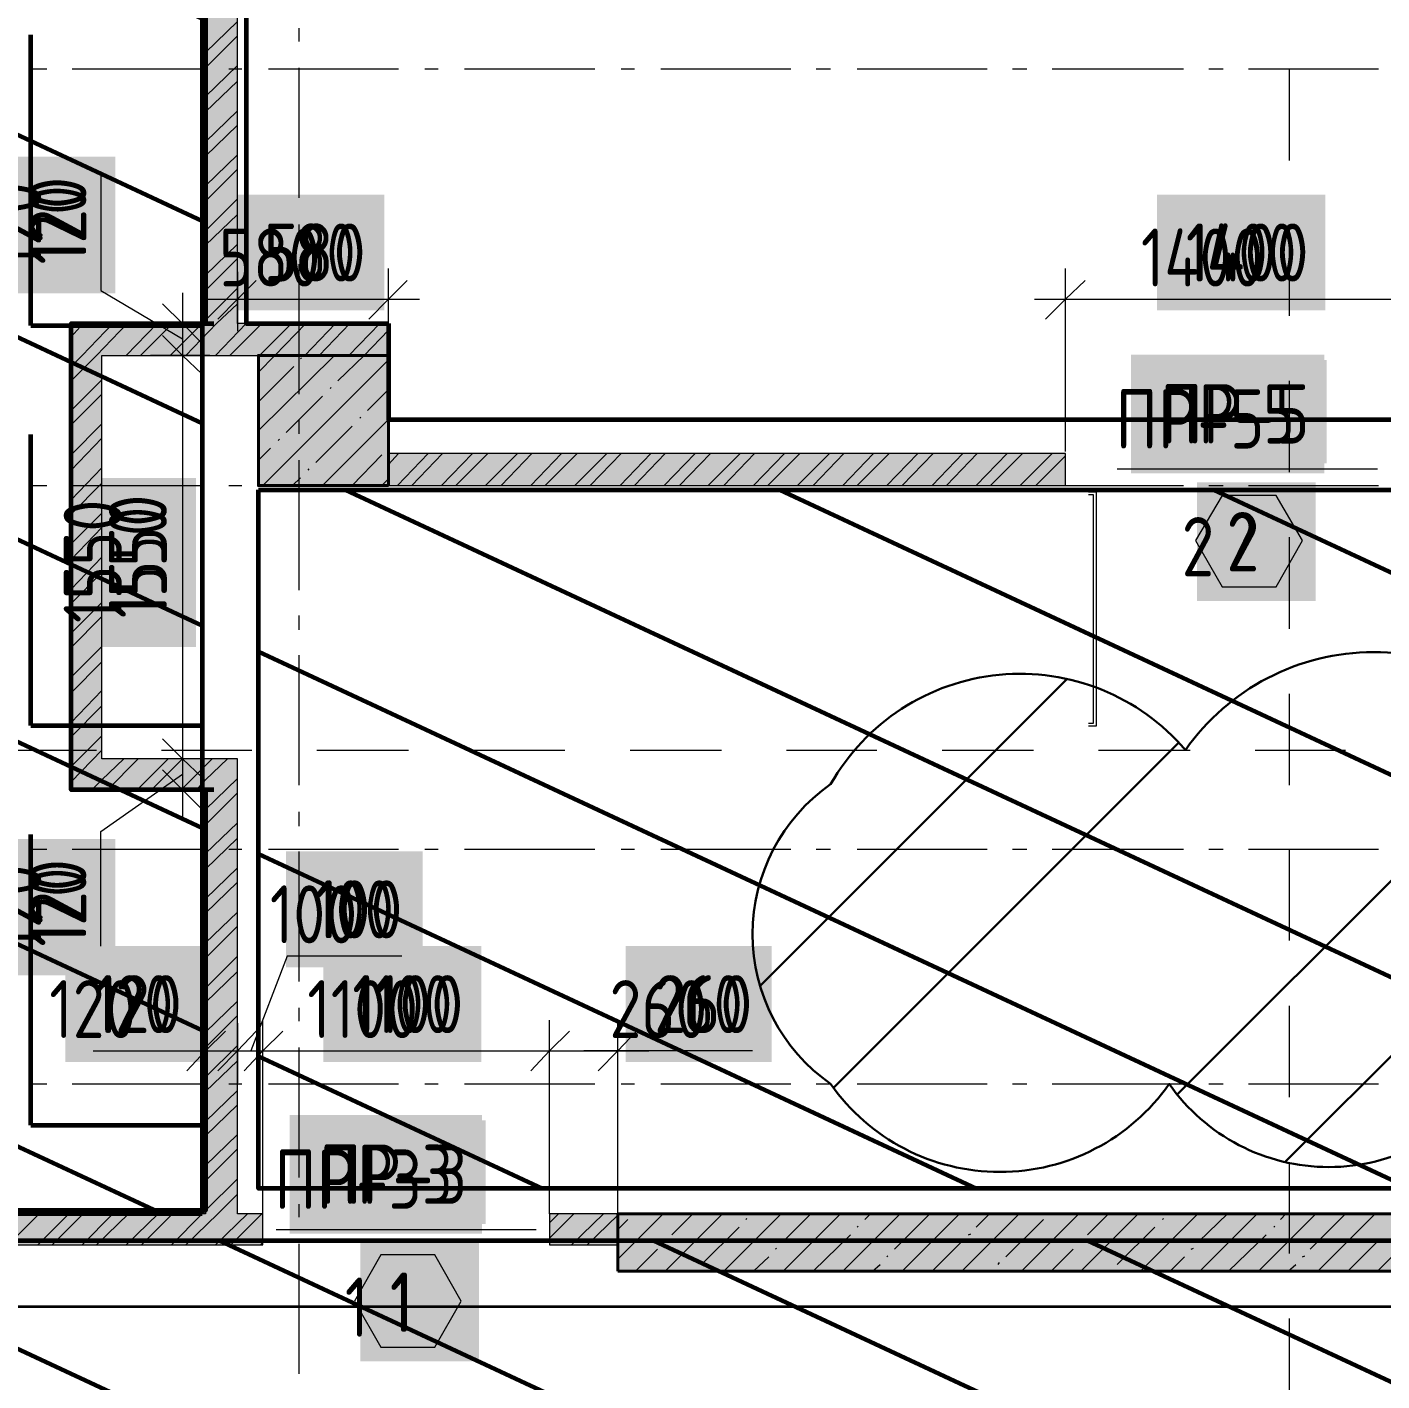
# Model space of a CAD drawing. Header units: millimetres. Extents: x -164500 to 426394, y -23753 to 102118.
# Drawn here: x -46479 to -41273, y 10530 to 15734 of the extents above; entities that cross this region are included whole.
import ezdxf

# ---------------------------------------------------------------- set-up
doc = ezdxf.new("R2010")
doc.units = ezdxf.units.MM
for name, color, linetype, lineweight in [('0) шлифовка', 5, 'Continuous', 60), ('168 поз пол п2 железение', 5, 'Continuous', 30), ('192 подвал стенки 0.2м гидроиз', 6, 'Continuous', 60), ('389 П-1', 210, 'Continuous', 35), ('414 скб подвал', 160, 'Continuous', 60)]:
    doc.layers.add(name, color=color, linetype=linetype, lineweight=lineweight)
doc.layers.add('PDF _Геометрия', color=7, linetype='Continuous', true_color=0x1f1f1f)
doc.layers.add('PDF _Сплошная заливка', color=7, linetype='Continuous', true_color=0xffffff)
doc.layers.add('PDF _Текст', color=7, linetype='Continuous')
doc.styles.get("Standard").update_dxf_attribs({"font": 'ГОСТ тип А.ttf'})
doc.styles.add('СПДС', font='ГОСТ тип А.ttf', dxfattribs={"width": 0.9})
doc.linetypes.add('зигзаг', pattern='A,0.00254,-5.08,[131,ltypeshp.shx,S=5.08,R=0,X=-5.08,Y=0],-10.16,[131,ltypeshp.shx,S=5.08,R=180,X=5.08,Y=0],-5.08', length=20.32254)
pattern_1 = [(155, (205553.123366, 26878.999876), (-297.8824817879321, -638.8110436927827), [])]

msp = doc.modelspace()

# ---------------------------------------------------------------- hatches: boundary and pattern name
at = {"layer": '0) шлифовка', "true_color": 0x2776bb}
h = msp.add_hatch(dxfattribs=at)
h.set_pattern_fill('ANSI31', color=152, scale=222, angle=110)
h.set_pattern_definition(pattern_1)
h.paths.add_polyline_path([(-45805.68903996379, 11171.42669308084), (-55345.93430195772, 11171.42669308084), (-55345.93430195772, 21656.37652590356), (-45805.68903996379, 21656.37652590356)])
h = msp.add_hatch(dxfattribs=at)
h.set_pattern_fill('ANSI31', color=152, scale=222, angle=110)
h.set_pattern_definition(pattern_1)
h.paths.add_polyline_path([(-45589.63552821949, 13954.70428509475), (-34922.52293063415, 13954.70428509475), (-34922.52293063415, 11268.86259055953), (-45589.63552821949, 11268.86259055953)])
h = msp.add_hatch(dxfattribs=at)
h.set_pattern_fill('ANSI31', color=152, scale=222, angle=110)
h.set_pattern_definition(pattern_1)
h.paths.add_polyline_path([(-31300.44935203256, 966.0755219542325), (-66546.82616380643, 966.0755219542334), (-66546.82616380643, 11069.75445230607), (-31300.44935203256, 11069.75445230607)])
at = {"layer": '168 поз пол п2 железение'}
h = msp.add_hatch(dxfattribs=at)
h.set_pattern_fill('ANSI32', color=256, scale=150)
h.set_pattern_definition([(45, (205553.123366, 26878.999876), (-1010.27881362028, 1010.27881362028), []), (45, (206226.642866, 26878.999876), (-1010.27881362028, 1010.27881362028), [])])
edge = h.paths.add_edge_path()
edge.add_arc((-42987.61818561728, 12247.36604172323), 703.2282171875722, 125.00000004974501, 234.99999995025502, ccw=False)
edge.add_arc((-42663.19200139817, 12411.81324562704), 836.1119513036081, 40.50925848040629, 150.5092583809161, ccw=False)
edge.add_arc((-41304.67405084806, 12448.80240436002), 882.4017401475452, 35.000000049744926, 144.9999999502548, ccw=False)
edge.add_arc((-39907.14790552223, 12482.49375309218), 823.6626662331382, 35.000000049744926, 144.9999999502548, ccw=False)
edge.add_arc((-38555.96295376561, 12481.25085748678), 825.8295885909891, 35.00000004974498, 144.999999950255, ccw=False)
edge.add_arc((-37836.39566903925, 12299.66304086467), 656.679296901274, -16.237897656481323, 93.7621022440286, ccw=False)
edge.add_arc((-37805.66268115471, 12204.60492304532), 606.2548321195458, 241.5997048914091, 351.59970479191924, ccw=False)
edge.add_arc((-38821.59066026151, 12180.76924119121), 888.205996463196, 215.000000049745, 324.999999950255, ccw=False)
edge.add_arc((-40205.91812364328, 12131.17770653565), 801.7457943852462, 215.0000000497452, 324.99999995025513, ccw=False)
edge.add_arc((-41476.42755838735, 12101.07299940766), 749.2598392749042, 215.000000049745, 324.999999950255, ccw=False)
edge.add_arc((-42740.57930396663, 12126.72600464865), 793.9844890049113, 215.0000000497449, 324.99999995025485, ccw=False)
at = {"layer": '414 скб подвал'}
h = msp.add_hatch(dxfattribs=at)
h.set_pattern_fill('ANGLE', color=256, scale=220)
h.set_pattern_definition([(0, (205553.123366, 26878.999876), (0, 1536.7), [1117.6, -419.1]), (90, (205553.123366, 26878.999876), (-1536.7, 9.40957368124869e-14), [1117.6, -419.1])])
h.paths.add_polyline_path([(-45805.68903996379, 11171.42669308084), (-55345.93430195772, 11171.42669308084), (-55345.93430195772, 21656.37652590356), (-45805.68903996379, 21656.37652590356)])
at = {"layer": 'PDF _Сплошная заливка', "linetype": 'зигзаг', "transparency": 33554559}
h = msp.add_hatch(color=256, dxfattribs=at)
h.paths.add_polyline_path([(-45792.98000983713, 18974.77117476661), (-45670.14257815867, 18974.77117476661), (-45670.14257815867, 21478.45010450515), (-45792.98000983713, 21478.45010450515)])
h.paths.add_polyline_path([(-45670.14257815867, 17576.77786369633), (-45792.98000983713, 17576.77786369633), (-45792.98000983713, 14594.39213349709), (-45670.14257815867, 14594.39213349709)])
h = msp.add_hatch(color=256, dxfattribs=at)
h.paths.add_polyline_path([(-42488.63218375464, 13971.64965855153), (-42488.63218375464, 14094.50361621539), (-45089.7470109378, 14094.50361621539), (-45089.7470109378, 13971.64965855153)])
h.paths.add_polyline_path([(-41086.40252932016, 14094.50361621539), (-41086.40252932016, 13971.64965855153), (-40535.67789163406, 13971.64965855153), (-40535.67789163406, 14094.50361621539)])
h = msp.add_hatch(color=256, dxfattribs=at)
h.paths.add_polyline_path([(-45572.69015476271, 11052.80907884929), (-45572.69015476271, 11171.42669308084), (-48792.31111352725, 11171.42669308084), (-48792.31111352725, 11052.80907884929)])
h.paths.add_polyline_path([(-44471.24087942459, 11171.42669308084), (-44471.24087942459, 11052.80907884929), (-44208.58759067411, 11052.80907884929), (-44208.58759067411, 11171.42669308084)])

# ---------------------------------------------------------------- linework, layer by layer
at = {"layer": '0) шлифовка'}
for points in [[(-45805.68903996379, 11171.42669308084), (-55345.93430195772, 11171.42669308084), (-55345.93430195772, 21656.37652590356), (-45805.68903996379, 21656.37652590356)], [(-45589.63552821949, 13954.70428509475), (-34922.52293063415, 13954.70428509475), (-34922.52293063415, 11268.86259055953), (-45589.63552821949, 11268.86259055953)], [(-31300.44935203256, 966.0755219542325), (-66546.82616380643, 966.0755219542334), (-66546.82616380643, 11069.75445230607), (-31300.44935203256, 11069.75445230607)]]:
    msp.add_lwpolyline(points, close=True, dxfattribs=at)
at = {"layer": '168 поз пол п2 железение'}
msp.add_lwpolyline([(-43390.97332087337, 11671.31521036253, -0.52056705), (-43390.97332087337, 12823.41687308393, -0.52056705), (-42027.49523973466, 12954.92725053138, -0.52056705), (-40581.85286196145, 12954.92725053138, -0.52056705), (-39232.442949083, 12954.92725053138, -0.52056705), (-37879.48295844821, 12954.92725053138, -0.52056705), (-37205.91200533231, 12116.03829096034, -0.52056705), (-38094.01490295125, 11671.31521036253, -0.52056705), (-39549.16641757176, 11671.31521036253, -0.52056705), (-40862.66982971479, 11671.31521036253, -0.52056705), (-42090.1852870599, 11671.31521036253, -0.52056705)], format="xyb", close=True, dxfattribs=at)
at = {"layer": '192 подвал стенки 0.2м гидроиз'}
for points in [[(-45089.7470109378, 14594.39213349709), (-45089.7470109378, 14225.83026053954), (-38243.8161302075, 14225.83026053954), (-38243.8161302075, 21584.35868867818), (-45089.7470109378, 21584.35868867818), (-45089.7470109378, 19178.11565635021)], [(-45792.98000983713, 17648.79570095578), (-45792.98000983713, 14594.39213349709)], [(-45636.2353052597, 17648.79570095578), (-45636.2353052597, 14594.39213349709), (-45089.7470109378, 14594.39213349709)], [(-45761.43828375205, 12802.41888931815), (-46309.81390057562, 12802.41888931815), (-46309.81390057562, 14594.39213349709), (-45761.43828375205, 14594.39213349709)], [(-45792.98000983713, 12802.41888931815), (-45792.98000983713, 11184.13572320749), (-55358.6433320503, 11184.13572320749), (-55358.6433320503, 11891.60506547102)]]:
    msp.add_lwpolyline(points, dxfattribs=at)
at = {"layer": '389 П-1'}
msp.add_lwpolyline([(-48510.89859838673, 9751.818241705709), (-48510.89859838673, 10816.26812290802), (-31637.6784466969, 10816.26812290802), (-31637.6784466969, 1118.543352336328), (-48510.89859838673, 1118.543352336328), (-48510.89859838673, 8371.203727644204)], dxfattribs=at)
at = {"layer": 'PDF _Геометрия', "color": 16, "lineweight": 9, "true_color": 0x800000}
for points in [[(-45670.12605220734, 11171.42669308084), (-45670.12605220734, 12921.03650361782), (-45792.98000983713, 12921.03650361782), (-46191.19628634406, 12921.03650361782), (-46191.19628634406, 14471.53817583322), (-45089.7470109378, 14471.53817583322), (-45089.7470109378, 14594.39213349709), (-45670.12605220734, 14594.39213349709), (-45670.12605220734, 17576.77786369633), (-45792.98000983713, 17576.77786369633), (-45792.98000983713, 14594.39213349709), (-46309.81390057562, 14594.39213349709), (-46309.81390057562, 14471.53817583322), (-46309.81390057562, 12802.41888931815), (-46191.19628634406, 12802.41888931815), (-45792.98000983713, 12802.41888931815), (-45792.98000983713, 11171.42669308084), (-48792.31111352725, 11171.42669308084), (-48792.31111352725, 11052.80907884929), (-45572.69015476271, 11052.80907884929), (-45572.69015476271, 11171.42669308084)], [(-42488.63218375464, 14094.50361621539), (-45089.7470109378, 14094.50361621539), (-45089.7470109378, 13971.64965855153), (-42488.63218375464, 13971.64965855153)], [(-44208.58759067411, 11171.42669308084), (-44471.24087942459, 11171.42669308084), (-44471.24087942459, 11052.80907884929), (-44208.58759067411, 11052.80907884929)]]:
    msp.add_lwpolyline(points, close=True, dxfattribs=at)
at = {"layer": 'PDF _Геометрия', "color": 15, "lineweight": 9, "true_color": 0xa54a4a}
for points in [[(-45792.98000983713, 15636.53260170241), (-45670.12605220734, 15755.15021596802)], [(-45792.98000983713, 15577.2237945696), (-45670.12605220734, 15700.07775223346)], [(-45792.98000983713, 15467.07886703239), (-45670.12605220734, 15585.69648133206)], [(-45792.98000983713, 15407.77005989958), (-45670.12605220734, 15526.38767416518)], [(-45792.98000983713, 15293.38878899816), (-45670.12605220734, 15412.00640326377)], [(-45792.98000983713, 15238.31632522956), (-45670.12605220734, 15356.93393952923)], [(-45792.98000983713, 15123.93505432814), (-45670.12605220734, 15242.55266859374)], [(-45792.98000983713, 15064.62624719533), (-45670.12605220734, 15187.48020482514)], [(-45792.98000983713, 14950.24497625986), (-45670.12605220734, 15073.09893392372)], [(-45792.98000983713, 14895.17251252531), (-45670.12605220734, 15013.79012679091)], [(-45792.98000983713, 14780.79124162389), (-45670.12605220734, 14899.40885588951)], [(-45792.98000983713, 14721.48243445703), (-45670.12605220734, 14844.33639212089)], [(-45792.98000983713, 14607.10116355561), (-45670.12605220734, 14729.95512121947)], [(-45869.23419042674, 14471.53817583322), (-45750.61657616112, 14594.39213349709), (-45670.12605220734, 14670.64631408668)], [(-46309.81390057562, 14429.1747421572), (-46267.45046693366, 14471.53817583322), (-46148.83285266804, 14594.39213349709)], [(-46309.81390057562, 14543.5560130586), (-46263.21412356946, 14594.39213349709)], [(-46309.81390057562, 14374.10227838858), (-46212.37800316504, 14471.53817583322), (-46093.76038886537, 14594.39213349709)], [(-46097.99673226362, 14471.53817583322), (-45979.37911796395, 14594.39213349709)], [(-46042.92426846095, 14471.53817583322), (-45920.07031086521, 14594.39213349709)], [(-45928.54299755953, 14471.53817583322), (-45805.68903996379, 14594.39213349709)], [(-45754.85291952532, 14471.53817583322), (-45636.2353052597, 14594.39213349709)], [(-45699.7804557567, 14471.53817583322), (-45576.92649816096, 14594.39213349709)], [(-45585.39918485528, 14471.53817583322), (-45462.54522725954, 14594.39213349709)], [(-45526.09037772249, 14471.53817583322), (-45407.47276345687, 14594.39213349709)], [(-45411.70910682107, 14471.53817583322), (-45293.09149255545, 14594.39213349709)], [(-45356.63664305245, 14471.53817583322), (-45238.01902882091, 14594.39213349709)], [(-45242.25537215106, 14471.53817583322), (-45123.6377579195, 14594.39213349709)], [(-45182.94656501824, 14471.53817583322), (-45089.7470109378, 14568.97407327785)], [(-46309.81390057562, 14259.72100748716), (-46191.19628634406, 14378.33862175278)], [(-46309.81390057562, 14204.64854375262), (-46191.19628634406, 14323.26615801822)], [(-46309.81390057562, 14090.26727281714), (-46191.19628634406, 14208.88488711681)], [(-46309.81390057562, 14030.95846568434), (-46191.19628634406, 14153.81242331415)], [(-45089.7470109378, 14052.14018253938), (-45051.61992062599, 14094.50361621539)], [(-45055.85626399019, 13971.64965855153), (-44937.23864972458, 14094.50361621539)], [(-45000.78380025562, 13971.64965855153), (-44882.16618599001, 14094.50361621539)], [(-44886.40252935421, 13971.64965855153), (-44767.78491508859, 14094.50361621539)], [(-44831.33006558561, 13971.64965855153), (-44708.47610792174, 14094.50361621539)], [(-44716.94879465012, 13971.64965855153), (-44594.09483702033, 14094.50361621539)], [(-44657.63998755137, 13971.64965855153), (-44539.02237328578, 14094.50361621539)], [(-44543.25871664996, 13971.64965855153), (-44424.64110238437, 14094.50361621539)], [(-44488.18625284731, 13971.64965855153), (-44365.33229521749, 14094.50361621539)], [(-44373.8049819459, 13971.64965855153), (-44250.95102431608, 14094.50361621539)], [(-44314.49617484713, 13971.64965855153), (-44195.87856054745, 14094.50361621539)], [(-44200.11490394571, 13971.64965855153), (-44081.49728964604, 14094.50361621539)], [(-44145.04244014306, 13971.64965855153), (-44026.42482587745, 14094.50361621539)], [(-44030.66116924165, 13971.64965855153), (-43912.04355497603, 14094.50361621539)], [(-43971.3523621429, 13971.64965855153), (-43852.73474784323, 14094.50361621539)], [(-43861.20743460566, 13971.64965855153), (-43738.35347694182, 14094.50361621539)], [(-43801.89862743882, 13971.64965855153), (-43683.2810131732, 14094.50361621539)], [(-43687.5173565374, 13971.64965855153), (-43568.89974227178, 14094.50361621539)], [(-43632.44489280283, 13971.64965855153), (-43509.59093513899, 14094.50361621539)], [(-43518.06362186736, 13971.64965855153), (-43395.20966423757, 14094.50361621539)], [(-43458.75481473457, 13971.64965855153), (-43340.13720046895, 14094.50361621539)], [(-43344.37354383315, 13971.64965855153), (-43225.75592953348, 14094.50361621539)], [(-43289.30108006453, 13971.64965855153), (-43166.44712243474, 14094.50361621539)], [(-43174.91980916311, 13971.64965855153), (-43056.30219489752, 14094.50361621539)], [(-43115.61100203032, 13971.64965855153), (-42996.99338773065, 14094.50361621539)], [(-43001.2297311289, 13971.64965855153), (-42882.61211682923, 14094.50361621539)], [(-42946.15726736028, 13971.64965855153), (-42827.53965309469, 14094.50361621539)], [(-42831.77599645889, 13971.64965855153), (-42713.15838219327, 14094.50361621539)], [(-42776.70353269027, 13971.64965855153), (-42653.8495750264, 14094.50361621539)], [(-42662.32226178885, 13971.64965855153), (-42539.46830412498, 14094.50361621539)], [(-42603.01345465606, 13971.64965855153), (-42488.63218375464, 14086.03092945295)], [(-46309.81390057562, 13916.57719478293), (-46191.19628634406, 14039.43115241273)], [(-46309.81390057562, 13861.50473101432), (-46191.19628634406, 13980.12234531399)], [(-42488.63218375464, 13971.64965855153), (-42488.63218375464, 13975.88600191572)], [(-46309.81390057562, 13747.1234601129), (-46191.19628634406, 13865.74107441257)], [(-46309.81390057562, 13687.81465298009), (-46191.19628634406, 13810.6686106099)], [(-46309.81390057562, 13573.43338207868), (-46191.19628634406, 13696.28733970848)], [(-46309.81390057562, 13518.36091831007), (-46191.19628634406, 13636.97853257567)], [(-46309.81390057562, 13403.97964740865), (-46191.19628634406, 13522.59726167426)], [(-46309.81390057562, 13348.90718364005), (-46191.19628634406, 13467.52479790565)], [(-46309.81390057562, 13234.52591273863), (-46191.19628634406, 13353.14352700423)], [(-46309.81390057562, 13175.21710560582), (-46191.19628634406, 13293.83471987144)], [(-46309.81390057562, 13060.8358347044), (-46191.19628634406, 13183.68979233421)], [(-46309.81390057562, 13005.76337090173), (-46191.19628634406, 13124.3809852014)], [(-46309.81390057562, 12891.38210000033), (-46191.19628634406, 13009.9997143)], [(-46309.81390057562, 12832.07329290157), (-46191.19628634406, 12954.92725053138)], [(-46229.32337662182, 12802.41888931815), (-46191.19628634406, 12840.54597962996), (-46106.46941899203, 12921.03650361782)], [(-46170.01456948902, 12802.41888931815), (-46051.3969552234, 12921.03650361782)], [(-46055.63329858761, 12802.41888931815), (-45937.01568428794, 12921.03650361782)], [(-46000.56083481899, 12802.41888931815), (-45881.9432205534, 12921.03650361782)], [(-45886.17956391757, 12802.41888931815), (-45792.98000983713, 12895.61844339858), (-45767.56194965198, 12921.03650361782)], [(-45826.87075678477, 12802.41888931815), (-45792.98000983713, 12840.54597962996), (-45708.2531424851, 12921.03650361782)], [(-45792.98000983713, 12726.16470872856), (-45670.12605220734, 12844.78232299416)], [(-45792.98000983713, 12666.85590156168), (-45670.12605220734, 12789.70985922556)], [(-45792.98000983713, 12556.71097405852), (-45670.12605220734, 12675.32858832414)], [(-45792.98000983713, 12497.40216692573), (-45670.12605220734, 12616.01978119133)], [(-45792.98000983713, 12383.02089602431), (-45670.12605220734, 12501.63851028991)], [(-45792.98000983713, 12327.94843222164), (-45670.12605220734, 12446.56604652131)], [(-45792.98000983713, 12213.56716132022), (-45670.12605220734, 12332.18477561989)], [(-45792.98000983713, 12154.25835422148), (-45670.12605220734, 12277.11231181723)], [(-45792.98000983713, 12039.87708332006), (-45670.12605220734, 12162.73104091582)], [(-45792.98000983713, 11984.80461951739), (-45670.12605220734, 12103.42223381706)], [(-45792.98000983713, 11870.42334861597), (-45670.12605220734, 11989.04096288159)], [(-45792.98000983713, 11811.11454151723), (-45670.12605220734, 11933.96849911298)], [(-45792.98000983713, 11696.73327061581), (-45670.12605220734, 11819.58722821157)], [(-45792.98000983713, 11641.66080681315), (-45670.12605220734, 11760.27842107876)], [(-45792.98000983713, 11527.27953591174), (-45670.12605220734, 11645.89715017734)], [(-45792.98000983713, 11472.20707217718), (-45670.12605220734, 11590.82468640873)], [(-45792.98000983713, 11357.82580127577), (-45670.12605220734, 11476.44341550732)], [(-45792.98000983713, 11298.5169941089), (-45670.12605220734, 11421.37095173871)], [(-45792.98000983713, 11184.13572320749), (-45670.12605220734, 11306.98968083729)], [(-45869.23419042674, 11052.80907884929), (-45746.38023279692, 11171.42669308084), (-45670.12605220734, 11247.68087370448)], [(-46551.28547250509, 11052.80907884929), (-46432.66785820542, 11171.42669308084)], [(-46436.90420160367, 11052.80907884929), (-46318.286587304, 11171.42669308084)], [(-46381.83173783508, 11052.80907884929), (-46263.21412356946, 11171.42669308084)], [(-46267.45046693366, 11052.80907884929), (-46148.83285266804, 11171.42669308084)], [(-46212.37800316504, 11052.80907884929), (-46089.52404550117, 11171.42669308084)], [(-46097.99673226362, 11052.80907884929), (-45975.14277459975, 11171.42669308084)], [(-46038.68792513083, 11052.80907884929), (-45920.07031086521, 11171.42669308084)], [(-45924.30665422941, 11052.80907884929), (-45805.68903996379, 11171.42669308084)], [(-45754.85291952532, 11052.80907884929), (-45631.9989618955, 11171.42669308084)], [(-45695.54411242658, 11052.80907884929), (-45576.92649816096, 11171.42669308084)], [(-44471.24087942459, 11137.53594616727), (-44437.35013247695, 11171.42669308084)], [(-44471.24087942459, 11078.22713903446), (-44378.04132531007, 11171.42669308084)], [(-44386.51401207253, 11052.80907884929), (-44263.66005440865, 11171.42669308084)], [(-44327.20520490568, 11052.80907884929), (-44208.58759067411, 11167.19034975071)], [(-45581.16284152516, 11052.80907884929), (-45572.69015476271, 11061.28176554362)], [(-44212.82393400426, 11052.80907884929), (-44208.58759067411, 11052.80907884929)]]:
    msp.add_lwpolyline(points, dxfattribs=at)
at = {"layer": 'PDF _Геометрия', "color": 7, "lineweight": 9}
for points in [[(-45432.89082364205, 15678.89603537843), (-45432.89082364205, 15729.73215578285)], [(-46458.0859184587, 15572.9874512054), (-46403.01345465606, 15572.9874512054)], [(-46305.57755724547, 15572.9874512054), (-45805.68903996379, 15572.9874512054)], [(-45704.0167991209, 15572.9874512054), (-45653.18067875056, 15572.9874512054)], [(-45551.50843790767, 15572.9874512054), (-45051.61992062599, 15572.9874512054)], [(-45432.89082364205, 15077.33527728792), (-45432.89082364205, 15577.2237945696)], [(-44949.9476798512, 15572.9874512054), (-44899.11155944681, 15572.9874512054)], [(-44797.43931863797, 15572.9874512054), (-44297.55080135629, 15572.9874512054)], [(-44195.87856054745, 15572.9874512054), (-44145.04244014306, 15572.9874512054)], [(-44043.37019936828, 15572.9874512054), (-43543.4816820866, 15572.9874512054)], [(-43446.04578464199, 15572.9874512054), (-43390.97332087337, 15572.9874512054)], [(-43289.30108006453, 15572.9874512054), (-42789.41256278285, 15572.9874512054)], [(-42691.97666533824, 15572.9874512054), (-42636.90420156962, 15572.9874512054)], [(-42539.46830412498, 15572.9874512054), (-42035.34344351316, 15572.9874512054)], [(-41937.90754606854, 15572.9874512054), (-41882.83508229992, 15572.9874512054)], [(-41785.3991848553, 15572.9874512054), (-41285.51066757362, 15572.9874512054)], [(-46195.43262967421, 15162.06214463997), (-46195.43262967421, 14721.48243445703), (-45881.9432205534, 14535.08332633021)], [(-45432.89082364205, 14924.82691607468), (-45432.89082364205, 14975.66303651315)], [(-45670.12605220734, 14793.50027171648), (-45670.12605220734, 14687.59168754346), (-45670.12605220734, 14564.73772987958)], [(-45432.89082364205, 14323.26615801822), (-45432.89082364205, 14823.15467529991)], [(-45089.7470109378, 14471.53817583322), (-45089.7470109378, 14687.59168754346), (-45089.7470109378, 14806.20930180907)], [(-42488.63218375464, 14102.9763029438), (-42488.63218375464, 14687.59168754346), (-42488.63218375464, 14806.20930180907)], [(-45881.9432205534, 14713.00974776269), (-45881.9432205534, 14471.53817583322), (-45881.9432205534, 12921.03650361782), (-45881.9432205534, 12683.80127505253)], [(-45792.98000983713, 14687.59168754346), (-44971.12939670627, 14687.59168754346)], [(-42607.24979802023, 14687.59168754346), (-41086.40252932016, 14687.59168754346), (-40417.06027736845, 14687.59168754346)], [(-45776.0346363463, 14594.39213349709), (-45881.9432205534, 14594.39213349709), (-46004.79717814914, 14594.39213349709)], [(-45776.0346363463, 14471.53817583322), (-45881.9432205534, 14471.53817583322), (-46004.79717814914, 14471.53817583322)], [(-45432.89082364205, 14170.757796805), (-45432.89082364205, 14225.83026053954)], [(-45432.89082364205, 13569.19703871448), (-45432.89082364205, 14069.0855559621)], [(-42289.52404550117, 14035.19480904853), (-41289.7470109378, 14035.19480904853)], [(-46458.0859184587, 13971.64965855153), (-46403.01345465606, 13971.64965855153)], [(-46305.57755724547, 13971.64965855153), (-45805.68903996379, 13971.64965855153)], [(-45704.0167991209, 13971.64965855153), (-45653.18067875056, 13971.64965855153)], [(-45551.50843790767, 13971.64965855153), (-45051.61992062599, 13971.64965855153)], [(-44949.9476798512, 13971.64965855153), (-44899.11155944681, 13971.64965855153)], [(-44797.43931863797, 13971.64965855153), (-44297.55080135629, 13971.64965855153)], [(-44195.87856054745, 13971.64965855153), (-44145.04244014306, 13971.64965855153)], [(-44043.37019936828, 13971.64965855153), (-43543.4816820866, 13971.64965855153)], [(-43446.04578464199, 13971.64965855153), (-43390.97332087337, 13971.64965855153)], [(-43289.30108006453, 13971.64965855153), (-42789.41256278285, 13971.64965855153)], [(-42691.97666533824, 13971.64965855153), (-42636.90420156962, 13971.64965855153)], [(-42539.46830412498, 13971.64965855153), (-42035.34344351316, 13971.64965855153)], [(-41937.90754606854, 13971.64965855153), (-41882.83508229992, 13971.64965855153)], [(-41785.3991848553, 13971.64965855153), (-41285.51066757362, 13971.64965855153)], [(-45432.89082364205, 13416.6886775353), (-45432.89082364205, 13471.76114126985)], [(-45432.89082364205, 12819.36426277493), (-45432.89082364205, 13319.25278005661)], [(-45776.0346363463, 12921.03650361782), (-45881.9432205534, 12921.03650361782), (-46004.79717814914, 12921.03650361782)], [(-46195.43262967421, 12200.85813122763), (-46195.43262967421, 12641.43784137652), (-45881.9432205534, 12861.72769645094)], [(-45776.0346363463, 12802.41888931815), (-45881.9432205534, 12802.41888931815), (-46004.79717814914, 12802.41888931815)], [(-45432.89082364205, 12662.6195581975), (-45432.89082364205, 12717.69202200016)], [(-46458.0859184587, 12573.65634751532), (-46403.01345465606, 12573.65634751532)], [(-46305.57755724547, 12573.65634751532), (-45805.68903996379, 12573.65634751532)], [(-45704.0167991209, 12573.65634751532), (-45653.18067875056, 12573.65634751532)], [(-45551.50843790767, 12573.65634751532), (-45051.61992062599, 12573.65634751532)], [(-45432.89082364205, 12065.29514350525), (-45432.89082364205, 12565.18366078693)], [(-44949.9476798512, 12573.65634751532), (-44899.11155944681, 12573.65634751532)], [(-44797.43931863797, 12573.65634751532), (-44297.55080135629, 12573.65634751532)], [(-44195.87856054745, 12573.65634751532), (-44145.04244014306, 12573.65634751532)], [(-44043.37019936828, 12573.65634751532), (-43543.4816820866, 12573.65634751532)], [(-43446.04578464199, 12573.65634751532), (-43390.97332087337, 12573.65634751532)], [(-43289.30108006453, 12573.65634751532), (-42789.41256278285, 12573.65634751532)], [(-42691.97666533824, 12573.65634751532), (-42636.90420156962, 12573.65634751532)], [(-42539.46830412498, 12573.65634751532), (-42035.34344351316, 12573.65634751532)], [(-41937.90754606854, 12573.65634751532), (-41882.83508229992, 12573.65634751532)], [(-41785.3991848553, 12573.65634751532), (-41285.51066757362, 12573.65634751532)], [(-45038.91089056747, 12162.73104091582), (-45479.49060068227, 12162.73104091582), (-45619.28993180292, 11798.40551139059)], [(-45432.89082364205, 11912.786782292), (-45432.89082364205, 11963.62290269641)], [(-45792.98000983713, 11904.31409556361), (-45792.98000983713, 11798.40551139059), (-45792.98000983713, 11675.55155376078)], [(-45670.12605220734, 11904.31409556361), (-45670.12605220734, 11798.40551139059), (-45670.12605220734, 11675.55155376078)], [(-45572.69015476271, 11171.42669308084), (-45572.69015476271, 11798.40551139059), (-45572.69015476271, 11917.02312565619)], [(-44471.24087942459, 11171.42669308084), (-44471.24087942459, 11798.40551139059), (-44471.24087942459, 11917.02312565619)], [(-44208.58759067411, 11171.42669308084), (-44208.58759067411, 11798.40551139059), (-44208.58759067411, 11917.02312565619)], [(-46225.08703325762, 11798.40551139059), (-45784.50732310876, 11798.40551139059), (-45729.43485934014, 11798.40551139059)], [(-45911.59762410275, 11798.40551139059), (-45670.12605220734, 11798.40551139059), (-45572.69015476271, 11798.40551139059), (-44471.24087942459, 11798.40551139059), (-44089.96997640849, 11798.40551139059)], [(-45432.89082364205, 11311.2260242015), (-45432.89082364205, 11811.11454151723)], [(-43691.7536999016, 11798.40551139059), (-44174.69684369242, 11798.40551139059), (-44339.91423503231, 11798.40551139059)], [(-46458.0859184587, 11671.31521036253), (-46403.01345465606, 11671.31521036253)], [(-46305.57755724547, 11671.31521036253), (-45805.68903996379, 11671.31521036253)], [(-45704.0167991209, 11671.31521036253), (-45653.18067875056, 11671.31521036253)], [(-45551.50843790767, 11671.31521036253), (-45051.61992062599, 11671.31521036253)], [(-44949.9476798512, 11671.31521036253), (-44899.11155944681, 11671.31521036253)], [(-44797.43931863797, 11671.31521036253), (-44297.55080135629, 11671.31521036253)], [(-44195.87856054745, 11671.31521036253), (-44145.04244014306, 11671.31521036253)], [(-44043.37019936828, 11671.31521036253), (-43543.4816820866, 11671.31521036253)], [(-43446.04578464199, 11671.31521036253), (-43390.97332087337, 11671.31521036253)], [(-43289.30108006453, 11671.31521036253), (-42789.41256278285, 11671.31521036253)], [(-42691.97666533824, 11671.31521036253), (-42636.90420156962, 11671.31521036253)], [(-42539.46830412498, 11671.31521036253), (-42035.34344351316, 11671.31521036253)], [(-41937.90754606854, 11671.31521036253), (-41882.83508229992, 11671.31521036253)], [(-41785.3991848553, 11671.31521036253), (-41285.51066757362, 11671.31521036253)], [(-45432.89082364205, 11158.7176630223), (-45432.89082364205, 11209.55378339266)], [(-45521.85403435829, 11112.11788598209), (-44522.07699979492, 11112.11788598209)], [(-46458.0859184587, 11069.75445230607), (-46403.01345465606, 11069.75445230607)], [(-46305.57755724547, 11069.75445230607), (-45805.68903996379, 11069.75445230607)], [(-45704.0167991209, 11069.75445230607), (-45653.18067875056, 11069.75445230607)], [(-45551.50843790767, 11069.75445230607), (-45051.61992062599, 11069.75445230607)], [(-45432.89082364205, 10557.1569049318), (-45432.89082364205, 11057.04542217943)], [(-44949.9476798512, 11069.75445230607), (-44899.11155944681, 11069.75445230607)], [(-44797.43931863797, 11069.75445230607), (-44297.55080135629, 11069.75445230607)], [(-44195.87856054745, 11069.75445230607), (-44145.04244014306, 11069.75445230607)], [(-44043.37019936828, 11069.75445230607), (-43543.4816820866, 11069.75445230607)], [(-43446.04578464199, 11069.75445230607), (-43390.97332087337, 11069.75445230607)], [(-43289.30108006453, 11069.75445230607), (-42789.41256278285, 11069.75445230607)], [(-42691.97666533824, 11069.75445230607), (-42636.90420156962, 11069.75445230607)], [(-42539.46830412498, 11069.75445230607), (-42035.34344351316, 11069.75445230607)], [(-41937.90754606854, 11069.75445230607), (-41882.83508229992, 11069.75445230607)], [(-41785.3991848553, 11069.75445230607), (-41285.51066757362, 11069.75445230607)]]:
    msp.add_lwpolyline(points, dxfattribs=at)
at = {"layer": 'PDF _Геометрия', "color": 8, "lineweight": 9, "true_color": 0x808080}
for points in [[(-41628.65448027787, 15572.9874512054), (-41628.65448027787, 15221.37095173871)], [(-41628.65448027787, 14971.4266931149), (-41628.65448027787, 14624.04653704646)], [(-41628.65448027787, 14374.10227838858), (-41628.65448027787, 14022.48577895594)], [(-41628.65448027787, 13772.54152029807), (-41628.65448027787, 13420.92502086543)], [(-41628.65448027787, 13170.98076224162), (-41628.65448027787, 12819.36426277493)], [(-46563.99450259766, 12954.92725053138), (-46212.37800316504, 12954.92725053138)], [(-45962.43374454122, 12954.92725053138), (-45615.05358843872, 12954.92725053138)], [(-45365.10932978085, 12954.92725053138), (-45013.49283034823, 12954.92725053138)], [(-44763.54857172442, 12954.92725053138), (-44411.93207225771, 12954.92725053138)], [(-44161.9878136339, 12954.92725053138), (-43810.37131416719, 12954.92725053138)], [(-43560.42705554338, 12954.92725053138), (-43213.04689947495, 12954.92725053138)], [(-42963.10264081709, 12954.92725053138), (-42611.48614135038, 12954.92725053138)], [(-42361.54188272657, 12954.92725053138), (-42009.92538329393, 12954.92725053138)], [(-41759.98112467011, 12954.92725053138), (-41412.60096856763, 12954.92725053138)], [(-41628.65448027787, 12569.42000415111), (-41628.65448027787, 12222.03984808268)], [(-41628.65448027787, 11972.09558942481), (-41628.65448027787, 11620.47908999217)], [(-41628.65448027787, 11370.53483133429), (-41628.65448027787, 11018.9183318676)], [(-41628.65448027787, 10768.97407324379), (-41628.65448027787, 10421.59391717535)]]:
    msp.add_lwpolyline(points, dxfattribs=at)
at = {"layer": 'PDF _Геометрия', "color": 7, "lineweight": 18}
for points in [[(-45598.10821494789, 14759.60952476886), (-45670.12605220734, 14687.59168754346), (-45746.38023279692, 14611.3375069198)], [(-45017.7291737124, 14759.60952476886), (-45089.7470109378, 14687.59168754346), (-45166.00119152741, 14611.3375069198)], [(-42412.37800316504, 14759.60952476886), (-42488.63218375464, 14687.59168754346), (-42564.88636434422, 14611.3375069198)], [(-45805.68903996379, 14518.13795287343), (-45881.9432205534, 14594.39213349709), (-45958.19740114297, 14670.64631408668)], [(-45805.68903996379, 14399.52033860781), (-45881.9432205534, 14471.53817583322), (-45958.19740114297, 14547.79235645687)], [(-45805.68903996379, 12849.0186663243), (-45881.9432205534, 12921.03650361782), (-45958.19740114297, 12997.29068420741)], [(-45805.68903996379, 12726.16470872856), (-45881.9432205534, 12802.41888931815), (-45958.19740114297, 12878.67306994179)], [(-45716.72582924756, 11874.65969198017), (-45792.98000983713, 11798.40551139059), (-45864.99784706254, 11722.151330801)], [(-45598.10821494789, 11874.65969198017), (-45670.12605220734, 11798.40551139059), (-45746.38023279692, 11722.151330801)], [(-45496.4359741731, 11874.65969198017), (-45572.69015476271, 11798.40551139059), (-45644.70799202216, 11722.151330801)], [(-44394.98669880093, 11874.65969198017), (-44471.24087942459, 11798.40551139059), (-44543.25871664996, 11722.151330801)], [(-44136.56975341466, 11874.65969198017), (-44208.58759067411, 11798.40551139059), (-44284.84177126372, 11722.151330801)]]:
    msp.add_lwpolyline(points, dxfattribs=at)
at = {"layer": 'PDF _Геометрия', "lineweight": 9}
for points in [[(-45589.63552821949, 14407.99302537027), (-45526.09037772249, 14471.53817583322)], [(-45589.63552821949, 14183.46682689757), (-45297.32783591966, 14471.53817583322)], [(-45589.63552821949, 14293.6117544348), (-45454.07254049709, 14429.1747421572)], [(-45572.69015476271, 13971.64965855153), (-45089.7470109378, 14454.59280237644)], [(-45428.6544803119, 14458.82914574062), (-45424.41813694773, 14463.06548910483)], [(-45284.61880582708, 14374.10227838858), (-45182.94656501824, 14471.53817583322)], [(-45314.27320941052, 14344.44787483921), (-45310.03686604631, 14348.68421820341)], [(-45170.23753492566, 14259.72100748716), (-45089.7470109378, 14340.21153144095)], [(-45483.72694404647, 14174.99414016918), (-45343.92761295987, 14314.79347125578)], [(-45343.92761295987, 13971.64965855153), (-45089.7470109378, 14225.83026053954)], [(-45199.8919385091, 14230.06660393779), (-45195.6555951449, 14234.30294730199)], [(-45369.34567314506, 14060.61286926777), (-45229.54634205846, 14200.41220035437)], [(-45589.63552821949, 14069.0855559621), (-45543.03575121332, 14115.68533303637)], [(-45513.38134762991, 14145.33973658576), (-45509.14500426571, 14149.57607994995)], [(-45229.54634205846, 13971.64965855153), (-45115.16507115704, 14090.26727281714)], [(-45399.00007672849, 14030.95846568434), (-45394.76373333024, 14035.19480904853)], [(-45458.30888386129, 13971.64965855153), (-45428.6544803119, 14001.30406210091)], [(-45115.16507115704, 13971.64965855153), (-45089.7470109378, 13997.0677187367)], [(-44208.58759067411, 10997.73661508067), (-44034.89751260582, 11171.42669308084)], [(-44208.58759067411, 11112.11788598209), (-44170.4605003623, 11150.24497625986)], [(-44026.42482587745, 10951.1368380064), (-43806.13497080302, 11171.42669308084)], [(-44001.00676569226, 11090.9361691611), (-43920.51624170443, 11171.42669308084)], [(-43801.89862743882, 10951.1368380064), (-43581.60877236436, 11171.42669308084)], [(-43717.17176008676, 11150.24497625986), (-43712.93541675663, 11154.48131965812)], [(-43573.13608563598, 10951.1368380064), (-43352.84623056155, 11171.42669308084)], [(-43573.13608563598, 11065.51810894187), (-43467.22750146294, 11171.42669308084)], [(-43344.37354383315, 10951.1368380064), (-43124.08368875872, 11171.42669308084)], [(-43259.64667648112, 11150.24497625986), (-43238.46495966014, 11171.42669308084)], [(-43145.2654055797, 11035.86370535845), (-43009.7024178573, 11171.42669308084)], [(-43115.61100203032, 10951.1368380064), (-42895.32114695589, 11171.42669308084)], [(-42886.84846019343, 10951.1368380064), (-42666.55860515306, 11171.42669308084)], [(-42831.77599645889, 11120.59057271049), (-42780.93987605447, 11171.42669308084)], [(-42717.39472555747, 11006.20930180907), (-42573.35905107262, 11150.24497625986)], [(-42658.0859183906, 10951.1368380064), (-42437.79606335022, 11171.42669308084)], [(-42429.32337658777, 10951.1368380064), (-42209.03352154739, 11171.42669308084)], [(-42403.90531640258, 11090.9361691611), (-42323.41479244881, 11171.42669308084)], [(-42200.56083478493, 10951.1368380064), (-41980.27097971051, 11171.42669308084)], [(-42115.83396743289, 11150.24497625986), (-42111.59762410275, 11154.48131965812)], [(-41976.0346363463, 11065.51810894187), (-41865.88970880909, 11171.42669308084)], [(-41971.7982929821, 10951.1368380064), (-41751.50843790767, 11171.42669308084)], [(-41747.27209454347, 10951.1368380064), (-41526.98223946903, 11171.42669308084)], [(-41662.54522719143, 11150.24497625986), (-41641.36351037044, 11171.42669308084)], [(-41548.16395629001, 11035.86370535845), (-41412.60096856763, 11171.42669308084)], [(-41518.50955274064, 10951.1368380064), (-41298.21969766621, 11171.42669308084)], [(-41289.7470109378, 10951.1368380064), (-41069.45715586338, 11171.42669308084)], [(-43886.62549479085, 10976.5548982597), (-43742.58982030599, 11120.59057271049)], [(-43458.75481473457, 10951.1368380064), (-43314.71914024971, 11090.9361691611)], [(-43289.30108006453, 11120.59057271049), (-43285.06473670035, 11124.82691607468)], [(-42861.43040000825, 11090.9361691611), (-42852.95771327984, 11095.17251249126)], [(-42289.52404550117, 10976.5548982597), (-42145.48837105039, 11120.59057271049)], [(-41861.65336544489, 10951.1368380064), (-41717.6176909941, 11090.9361691611)], [(-41687.96328741066, 11120.59057271049), (-41683.72694404647, 11124.82691607468)], [(-44030.66116924165, 11065.51810894187), (-44026.42482587745, 11069.75445230607)], [(-43602.79048918534, 11035.86370535845), (-43598.55414585522, 11040.10004872263)], [(-43001.2297311289, 10951.1368380064), (-42886.84846019343, 11065.51810894187)], [(-42433.55971995197, 11065.51810894187), (-42425.08703322356, 11069.75445230607)], [(-42005.68903989567, 11035.86370535845), (-41997.21635320134, 11040.10004872263)], [(-41404.12828183922, 10951.1368380064), (-41289.7470109378, 11065.51810894187)], [(-44140.80609677886, 10951.1368380064), (-44056.07922946088, 11035.86370535845)], [(-43687.5173565374, 10951.1368380064), (-43628.20854940458, 11006.20930180907)], [(-43174.91980916311, 11006.20930180907), (-43170.68346579894, 11010.44564517326)], [(-42747.04912910683, 10976.5548982597), (-42742.81278574263, 10985.02758495403)], [(-42543.70464748918, 10951.1368380064), (-42458.9777801712, 11035.86370535845)], [(-42086.17956388352, 10951.1368380064), (-42031.10710014898, 11006.20930180907)], [(-41577.8183599075, 11006.20930180907), (-41569.34567314506, 11010.44564517326)], [(-43912.04355497603, 10951.1368380064), (-43912.04355497603, 10955.37318140466)], [(-43229.99227293173, 10951.1368380064), (-43200.3378693483, 10976.5548982597)], [(-42314.94210568635, 10951.1368380064), (-42314.94210568635, 10955.37318140466)], [(-41632.89082364205, 10951.1368380064), (-41603.23642009268, 10976.5548982597)]]:
    msp.add_lwpolyline(points, dxfattribs=at)
at = {"layer": 'PDF _Геометрия', "color": 7, "lineweight": 40}
for points in [[(-45089.7470109378, 13971.64965855153), (-45089.7470109378, 14471.53817583322), (-45589.63552821949, 14471.53817583322), (-45589.63552821949, 13971.64965855153)], [(-44208.58759067411, 10951.1368380064), (-36803.45938549525, 10951.1368380064), (-36803.45938549525, 11171.42669308084), (-44208.58759067411, 11171.42669308084)]]:
    msp.add_lwpolyline(points, close=True, dxfattribs=at)
at = {"layer": 'PDF _Геометрия', "color": 7, "lineweight": 9, "true_color": 0xffffff}
for points in [[(-42399.66897303838, 13048.12680457776), (-42370.01456948902, 13048.12680457776), (-42370.01456948902, 13946.23159836635), (-42399.66897303838, 13946.23159836635)], [(-42399.66897303838, 13937.75891163796), (-42382.72359954755, 13937.75891163796), (-42382.72359954755, 13056.59949134022), (-42399.66897303838, 13056.59949134022)]]:
    msp.add_lwpolyline(points, dxfattribs=at)
at = {"layer": 'PDF _Геометрия', "color": 7, "lineweight": 9}
for points in [[(-41887.07142563007, 13933.52256823971), (-41988.74366647295, 13759.83249023955), (-41887.07142563007, 13581.90606880707), (-41679.49060068227, 13581.90606880707), (-41577.8183599075, 13759.83249023955), (-41679.49060068227, 13933.52256823971)], [(-45119.40141452124, 11014.68198853746), (-45221.07365533008, 10836.75556710498), (-45119.40141452124, 10658.82914574062), (-44911.82058953939, 10658.82914574062), (-44810.14834876463, 10836.75556710498), (-44911.82058953939, 11014.68198853746)]]:
    msp.add_lwpolyline(points, close=True, dxfattribs=at)
at = {"layer": 'PDF _Сплошная заливка', "linetype": 'зигзаг', "lineweight": 5, "transparency": 33554559}
for points in [[(-46309.81390057562, 14594.39213349709), (-46309.81390057562, 14471.53817583322), (-45089.76394787521, 14594.39213349709), (-45089.76394787521, 14471.53817583322)], [(-46309.81390057562, 14471.53817583322), (-46309.81390057562, 12802.41888931815), (-46191.21281232947, 14471.53817583322), (-46191.21281232947, 12802.41888931815)], [(-45589.63552821949, 14471.53817583322), (-45589.63552821949, 13971.64965855153), (-45089.76394787521, 14471.53817583322), (-45089.76394787521, 13971.64965855153)], [(-46191.19628634406, 12921.03650361782), (-46191.19628634406, 12802.41888931815), (-45792.99652734192, 12921.03650361782), (-45792.99652734192, 12802.41888931815)], [(-45792.98000983713, 12921.03650361782), (-45792.98000983713, 11171.42669308084), (-45670.14257815867, 12921.03650361782), (-45670.14257815867, 11171.42669308084)], [(-44208.58759067411, 11171.42669308084), (-44208.58759067411, 10951.1368380064), (-36803.45938549525, 11171.42669308084), (-36803.45938549525, 10951.1368380064)]]:
    msp.add_solid(points, dxfattribs=at)
at = {"layer": 'PDF _Сплошная заливка', "linetype": 'зигзаг', "lineweight": 9, "transparency": 33554559}
for points in [[(-42128.54299755955, 14454.59280237644), (-42128.54299755955, 14056.37652590358), (-41768.47032886924, 14454.59280237644), (-41768.47032886924, 14056.37652590358)], [(-41781.1628414911, 14454.59280237644), (-41781.1628414911, 14056.37652590358), (-41637.14368451104, 14454.59280237644), (-41637.14368451104, 14056.37652590358)], [(-41637.12716700626, 14454.59280237644), (-41637.12716700626, 14056.37652590358), (-41484.63532333185, 14454.59280237644), (-41484.63532333185, 14056.37652590358)], [(-45360.87298641665, 11531.51587927592), (-45360.87298641665, 11133.29960280307), (-45000.80031776041, 11531.51587927592), (-45000.80031776041, 11133.29960280307)], [(-45013.49283034823, 11531.51587927592), (-45013.49283034823, 11133.29960280307), (-44869.47367336816, 11531.51587927592), (-44869.47367336816, 11133.29960280307)], [(-44869.45715586338, 11531.51587927592), (-44869.45715586338, 11133.29960280307), (-44716.96531218899, 11531.51587927592), (-44716.96531218899, 11133.29960280307)]]:
    msp.add_solid(points, dxfattribs=at)

# ---------------------------------------------------------------- texts
at = {"linetype": 'зигзаг', "char_height": 222.8704319818283, "attachment_point": 4, "rotation": 90, "style": 'СПДС', "bg_fill": 1, "box_fill_scale": 1.5, "bg_fill_color": 7, "bg_fill_true_color": 16777215, "bg_fill_transparency": 0}
for s, insert in [('120', (-46362.36093485481, 14822.17854935482)), ('1550', (-46053.09494021998, 13462.25845853163)), ('120', (-46362.36093485481, 12199.77641997745))]:
    msp.add_mtext(s, dxfattribs=dict(at, insert=insert))
at = {"linetype": 'зигзаг', "attachment_point": 4, "style": 'СПДС', "bg_fill": 1, "box_fill_scale": 1.5, "bg_fill_color": 7, "bg_fill_true_color": 16777215, "bg_fill_transparency": 0}
for s, insert, char_height in [('580', (-45567.32038483984, 14867.35831098568), 222.8704319818283), ('1400', (-42025.5994227936, 14867.35831098568), 222.8704319818283), ('ПР-5', (-42123.03962985295, 14246.89346324532), 227.9894445579728), ('2', (-41868.85040860146, 13755.45716203066), 227.9894445579728), ('100', (-45372.43997075522, 12342.39423384325), 222.8704319818283), ('120', (-46219.74312098901, 11978.05362068355), 222.8704319818283), ('1100', (-45228.39567707499, 11978.05362068355), 222.8704319818283), ('260', (-44067.58587929557, 11978.05362068355), 222.8704319818283), ('ПР-3', (-45355.49459729841, 11323.69694854932), 227.9894445579728), ('1', (-45084.35138339477, 10832.25956999057), 227.9894445579728)]:
    msp.add_mtext(s, dxfattribs=dict(at, insert=insert, char_height=char_height))
at = {"layer": 'PDF _Текст', "linetype": 'зигзаг', "char_height": 222.8704319818283, "attachment_point": 4, "rotation": 90}
for s, insert in [('120', (-46535.80250494648, 14803.0264162307)), ('120', (-46362.36093485481, 14822.17854935482)), ('1550', (-46226.53651031165, 13443.10632540751)), ('1550', (-46053.09494021998, 13462.25845853163)), ('120', (-46535.80250494648, 12180.62428685333)), ('120', (-46362.36093485481, 12199.77641997745))]:
    msp.add_mtext(s, dxfattribs=dict(at, insert=insert))
at = {"layer": 'PDF _Текст', "linetype": 'зигзаг', "attachment_point": 4}
for s, insert, char_height in [('580', (-45740.76195493151, 14848.20617786156), 222.8704319818283), ('580', (-45567.32038483984, 14867.35831098568), 222.8704319818283), ('1400', (-42199.04099288528, 14848.20617786156), 222.8704319818283), ('1400', (-42025.5994227936, 14867.35831098568), 222.8704319818283), ('ПР-5', (-42296.48119994462, 14227.74133012121), 227.9894445579728), ('ПР-5', (-42123.03962985295, 14246.89346324532), 227.9894445579728), ('2', (-42042.29197869313, 13736.30502890654), 227.9894445579728), ('2', (-41868.85040860146, 13755.45716203066), 227.9894445579728), ('100', (-45372.43997075522, 12342.39423384325), 222.8704319818283), ('100', (-45545.88154084689, 12323.24210071913), 222.8704319818283), ('120', (-46219.74312098901, 11978.05362068355), 222.8704319818283), ('1100', (-45228.39567707499, 11978.05362068355), 222.8704319818283), ('260', (-44067.58587929557, 11978.05362068355), 222.8704319818283), ('120', (-46393.18469108068, 11958.90148755943), 222.8704319818283), ('1100', (-45401.83724716667, 11958.90148755943), 222.8704319818283), ('260', (-44241.02744938724, 11958.90148755943), 222.8704319818283), ('ПР-3', (-45528.93616739009, 11304.54481542521), 227.9894445579728), ('ПР-3', (-45355.49459729841, 11323.69694854932), 227.9894445579728), ('1', (-45084.35138339477, 10832.25956999057), 227.9894445579728), ('1', (-45257.79295348644, 10813.10743686646), 227.9894445579728)]:
    msp.add_mtext(s, dxfattribs=dict(at, insert=insert, char_height=char_height))

doc.saveas('drawing.dxf')
